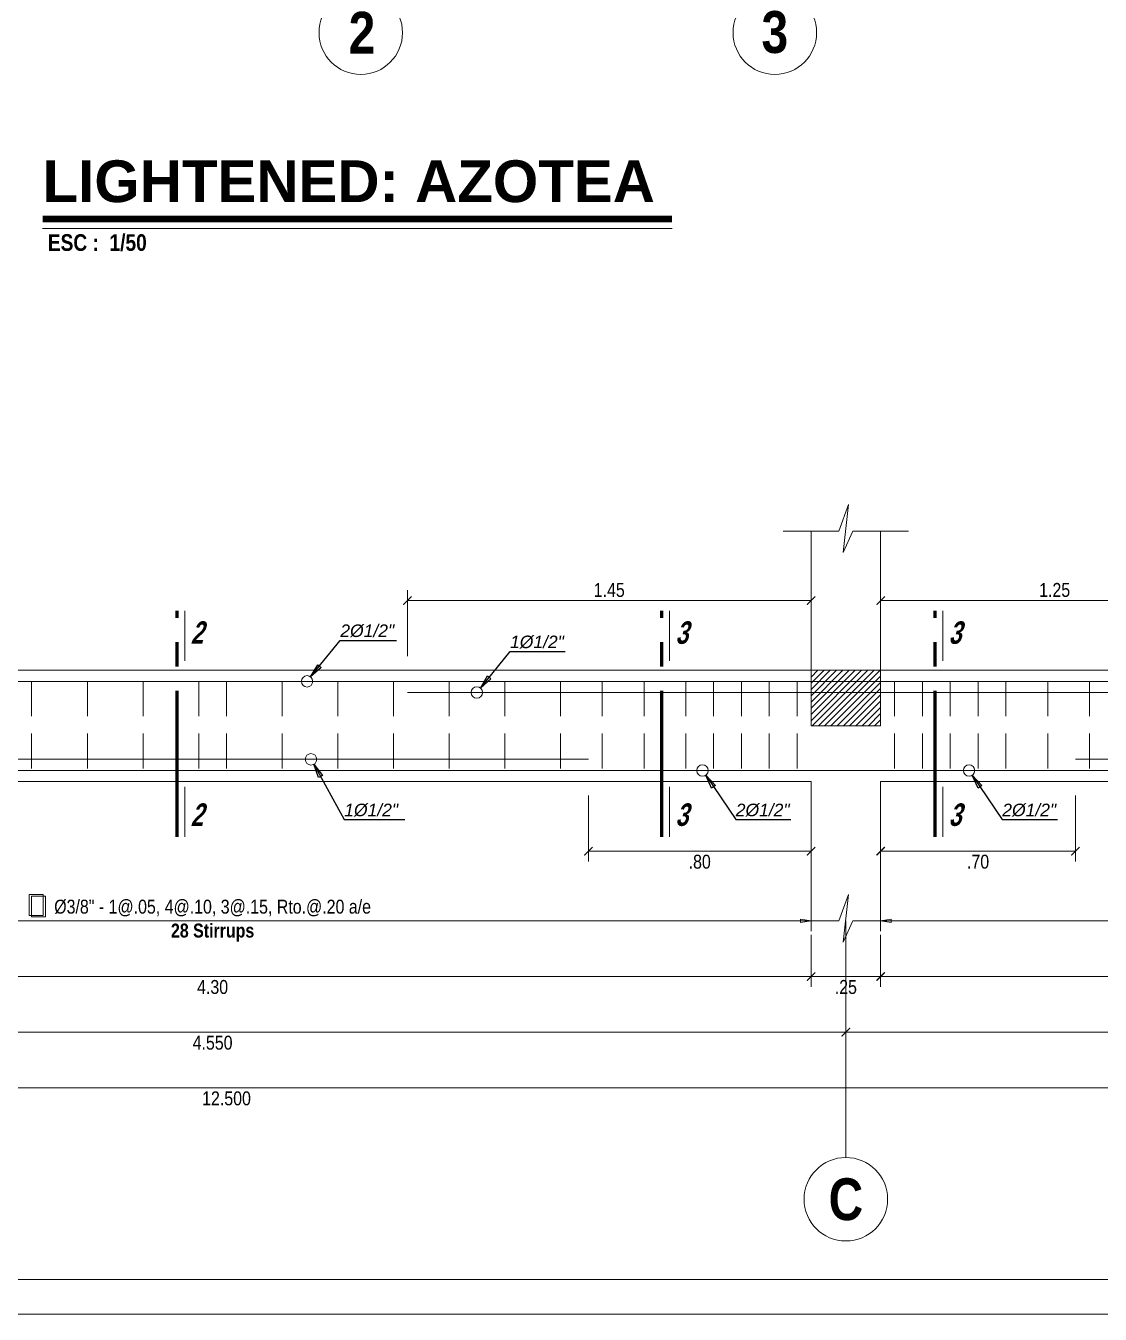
# Model space of a CAD drawing. Header units: millimetres. Extents: x 56 to 215, y 47 to 103.
# Drawn here: x 70.44 to 78.16, y 46.55 to 55.8 of the extents above; entities that cross this region are included whole.
import ezdxf
from ezdxf.enums import TextEntityAlignment as Align

# ---------------------------------------------------------------- set-up
doc = ezdxf.new("R2010")
doc.units = ezdxf.units.MM
doc.linetypes.add('CENTER2', pattern=[28.575, 19.05, -3.175, 3.175, -3.175])
doc.linetypes.add('DASHED2', pattern=[0.375, 0.25, -0.125])
for name, color, linetype, lineweight in [('E_Columna', 3, 'Continuous', 25), ('E_Estribo', 1, 'CENTER2', 20), ('E_Fierros', 2, 'Continuous', 50), ('G_Complemento', 30, 'Continuous', 20), ('G_Cortes', 3, 'Continuous', 60), ('G_Ejes', 253, 'Continuous', 20), ('G_Texto', 122, 'Continuous', 20)]:
    doc.layers.add(name, color=color, linetype=linetype, lineweight=lineweight)
doc.layers.add('G_Acotación', color=171, linetype='Continuous')
doc.styles.add('Acotacion', font='ARIALN.TTF')
doc.styles.add('ARIAL', font='ariali.ttf', dxfattribs={"height": 0.12})
doc.styles.add('Cotas', font='ARIALNB.TTF', dxfattribs={"height": 0.1})
doc.styles.add('Eje', font='ARIALNB.TTF', dxfattribs={"height": 0.3})
doc.styles.add('Notas', font='ARIALNB.TTF', dxfattribs={"height": 0.15})
doc.styles.add('Titulo', font='arialbd.ttf', dxfattribs={"height": 0.2})
doc.styles.add('TITULOS', font='ARIALNB.TTF', dxfattribs={"height": 0.3})
doc.dimstyles.new('125', dxfattribs={"dimtxt": 1, "dimasz": 0.06, "dimexe": 0.06, "dimexo": 0.1, "dimgap": 0.08, "dimtad": 3, "dimtih": 1, "dimtoh": 1, "dimlfac": 0.5, "dimzin": 1, "dimdsep": 46, "dimtxsty": 'Cotas', "dimblk": 'ARCHTICK', "dimcen": 2.5, "dimdle": 0.06, "dimclrt": 4, "dimazin": 0, "dimtp": 0.2, "dimtm": 0.2, "dimtfac": 1, "dimtix": 1, "dimtmove": 1, "dimatfit": 3, "dimfxl": 1, "dimtolj": 1, "dimtzin": 1, "dimarcsym": 0})
doc.dimstyles.new('Lenin_25', dxfattribs={"dimscale": 0.5, "dimtxt": 0.2, "dimasz": 0.12, "dimexe": 0.15, "dimexo": 0.2, "dimgap": 0.05, "dimtad": 2, "dimtih": 1, "dimtoh": 1, "dimlfac": 0.5, "dimzin": 4, "dimdsep": 46, "dimtxsty": 'Acotacion', "dimblk": 'ARCHTICK', "dimcen": 0.12, "dimclrd": 256, "dimclre": 256, "dimclrt": 4, "dimazin": 1, "dimtm": 1e-09, "dimtfac": 1, "dimtmove": 2, "dimatfit": 2, "dimldrblk": 'ARCHTICK', "dimfxl": 1, "dimtolj": 1, "dimlwd": 13, "dimlwe": 18, "dimarcsym": 0})

# ---------------------------------------------------------------- blocks, each defined once
blk = doc.blocks.new('Eri')
blk.add_line((-1.7, 0), (0, 0))
blk.add_circle((-2, 0), 0.3)
at = {"color": 1, "style": 'Eje', "flags": 4}
blk.add_attdef('H', text='', height=0.3, dxfattribs=at).set_placement((-2, 0), align=Align.MIDDLE_CENTER)
blk = doc.blocks.new('Titulo')
at = {"style": 'Titulo', "oblique": 20, "flags": 4}
blk.add_attdef('TITULO', (0.0261, 0.1894), '', height=0.3, dxfattribs=at)
at = {"oblique": 20, "flags": 4}
blk.add_attdef('ESCALA', (0.2598, -0.1011), '', height=0.11, dxfattribs=at)
blk = doc.blocks.new('_ArchTick')
at = {"color": 0, "linetype": 'ByBlock', "const_width": 0.15}
blk.add_lwpolyline([(-0.5, -0.5), (0.5, 0.5)], dxfattribs=at)
blk = doc.blocks.new('*D579')
at = {"layer": 'Defpoints', "color": 0, "transparency": 16777216}
for p in [(59.3851, 49.3731), (84.3851, 49.3731), (84.3851, 48.1731)]:
    blk.add_point(p, dxfattribs=at)
at = {"layer": 'G_Acotación', "lineweight": 18, "transparency": 16777216}
for p, q in [((59.3851, 49.2731), (59.3851, 48.0981)), ((84.3851, 49.2731), (84.3851, 48.0981))]:
    blk.add_line(p, q, dxfattribs=at)
at = {"layer": 'G_Acotación', "lineweight": 13, "transparency": 16777216}
blk.add_line((59.3851, 48.1731), (84.3851, 48.1731), dxfattribs=at)
at = {"layer": 'G_Acotación', "lineweight": 13, "transparency": 16777216, "xscale": 0.06, "yscale": 0.06, "zscale": 0.06, "rotation": 180}
blk.add_blockref('_ArchTick', (59.3851, 48.1731), dxfattribs=at)
at = {"layer": 'G_Acotación', "lineweight": 13, "transparency": 16777216, "xscale": 0.06, "yscale": 0.06, "zscale": 0.06}
blk.add_blockref('_ArchTick', (84.3851, 48.1731), dxfattribs=at)
at = {"layer": 'G_Acotación', "color": 4, "lineweight": 5, "transparency": 16777216, "insert": (71.8851, 48.0971), "char_height": 0.1, "attachment_point": 5, "style": 'Acotacion'}
blk.add_mtext('\\A1;12.500', dxfattribs=at)
blk = doc.blocks.new('*D663')
at = {"layer": 'Defpoints', "color": 0, "transparency": 16777216}
for p in [(67.4851, 49.3731), (76.0851, 49.3731), (76.0851, 48.9731)]:
    blk.add_point(p, dxfattribs=at)
at = {"layer": 'G_Acotación', "lineweight": 18, "transparency": 16777216}
for p, q in [((67.4851, 49.2731), (67.4851, 48.8981)), ((76.0851, 49.2731), (76.0851, 48.8981))]:
    blk.add_line(p, q, dxfattribs=at)
at = {"layer": 'G_Acotación', "lineweight": 13, "transparency": 16777216}
blk.add_line((67.4851, 48.9731), (76.0851, 48.9731), dxfattribs=at)
at = {"layer": 'G_Acotación', "lineweight": 13, "transparency": 16777216, "xscale": 0.06, "yscale": 0.06, "zscale": 0.06, "rotation": 180}
blk.add_blockref('_ArchTick', (67.4851, 48.9731), dxfattribs=at)
at = {"layer": 'G_Acotación', "lineweight": 13, "transparency": 16777216, "xscale": 0.06, "yscale": 0.06, "zscale": 0.06}
blk.add_blockref('_ArchTick', (76.0851, 48.9731), dxfattribs=at)
at = {"layer": 'G_Acotación', "color": 4, "lineweight": 5, "transparency": 16777216, "insert": (71.7851, 48.8971), "char_height": 0.1, "attachment_point": 5, "style": 'Acotacion'}
blk.add_mtext('\\A1;4.30', dxfattribs=at)
blk = doc.blocks.new('*D664')
at = {"layer": 'Defpoints', "color": 0, "transparency": 16777216}
for p in [(76.0851, 49.3731), (76.5851, 49.3731), (76.5851, 48.9731)]:
    blk.add_point(p, dxfattribs=at)
at = {"layer": 'G_Acotación', "lineweight": 18, "transparency": 16777216}
for p, q in [((76.0851, 49.2731), (76.0851, 48.8981)), ((76.5851, 49.2731), (76.5851, 48.8981))]:
    blk.add_line(p, q, dxfattribs=at)
at = {"layer": 'G_Acotación', "lineweight": 13, "transparency": 16777216}
blk.add_line((76.0851, 48.9731), (76.5851, 48.9731), dxfattribs=at)
at = {"layer": 'G_Acotación', "lineweight": 13, "transparency": 16777216, "xscale": 0.06, "yscale": 0.06, "zscale": 0.06, "rotation": 180}
blk.add_blockref('_ArchTick', (76.0851, 48.9731), dxfattribs=at)
at = {"layer": 'G_Acotación', "lineweight": 13, "transparency": 16777216, "xscale": 0.06, "yscale": 0.06, "zscale": 0.06}
blk.add_blockref('_ArchTick', (76.5851, 48.9731), dxfattribs=at)
at = {"layer": 'G_Acotación', "color": 4, "lineweight": 5, "transparency": 16777216, "insert": (76.3351, 48.8971), "char_height": 0.1, "attachment_point": 5, "style": 'Acotacion'}
blk.add_mtext('\\A1;.25', dxfattribs=at)
blk = doc.blocks.new('*D665')
at = {"layer": 'Defpoints', "color": 0, "transparency": 16777216}
for p in [(76.5851, 49.3731), (83.8851, 49.3731), (83.8851, 48.9731)]:
    blk.add_point(p, dxfattribs=at)
at = {"layer": 'G_Acotación', "lineweight": 18, "transparency": 16777216}
for p, q in [((76.5851, 49.2731), (76.5851, 48.8981)), ((83.8851, 49.2731), (83.8851, 48.8981))]:
    blk.add_line(p, q, dxfattribs=at)
at = {"layer": 'G_Acotación', "lineweight": 13, "transparency": 16777216}
blk.add_line((76.5851, 48.9731), (83.8851, 48.9731), dxfattribs=at)
at = {"layer": 'G_Acotación', "lineweight": 13, "transparency": 16777216, "xscale": 0.06, "yscale": 0.06, "zscale": 0.06, "rotation": 180}
blk.add_blockref('_ArchTick', (76.5851, 48.9731), dxfattribs=at)
at = {"layer": 'G_Acotación', "lineweight": 13, "transparency": 16777216, "xscale": 0.06, "yscale": 0.06, "zscale": 0.06}
blk.add_blockref('_ArchTick', (83.8851, 48.9731), dxfattribs=at)
at = {"layer": 'G_Acotación', "color": 4, "lineweight": 5, "transparency": 16777216, "insert": (80.2351, 48.8971), "char_height": 0.1, "attachment_point": 5, "style": 'Acotacion'}
blk.add_mtext('\\A1;3.65', dxfattribs=at)
blk = doc.blocks.new('*D667')
at = {"layer": 'Defpoints', "color": 0, "transparency": 16777216}
for p in [(67.2351, 49.3731), (76.3351, 49.3731), (76.3351, 48.5731)]:
    blk.add_point(p, dxfattribs=at)
at = {"layer": 'G_Acotación', "lineweight": 18, "transparency": 16777216}
for p, q in [((67.2351, 49.2731), (67.2351, 48.4981)), ((76.3351, 49.2731), (76.3351, 48.4981))]:
    blk.add_line(p, q, dxfattribs=at)
at = {"layer": 'G_Acotación', "lineweight": 13, "transparency": 16777216}
blk.add_line((67.2351, 48.5731), (76.3351, 48.5731), dxfattribs=at)
at = {"layer": 'G_Acotación', "lineweight": 13, "transparency": 16777216, "xscale": 0.06, "yscale": 0.06, "zscale": 0.06, "rotation": 180}
blk.add_blockref('_ArchTick', (67.2351, 48.5731), dxfattribs=at)
at = {"layer": 'G_Acotación', "lineweight": 13, "transparency": 16777216, "xscale": 0.06, "yscale": 0.06, "zscale": 0.06}
blk.add_blockref('_ArchTick', (76.3351, 48.5731), dxfattribs=at)
at = {"layer": 'G_Acotación', "color": 4, "lineweight": 5, "transparency": 16777216, "insert": (71.7851, 48.4971), "char_height": 0.1, "attachment_point": 5, "style": 'Acotacion'}
blk.add_mtext('\\A1;4.550', dxfattribs=at)
blk = doc.blocks.new('*D668')
at = {"layer": 'Defpoints', "color": 0, "transparency": 16777216}
for p in [(76.3351, 49.3731), (84.3851, 49.3731), (84.3851, 48.5731)]:
    blk.add_point(p, dxfattribs=at)
at = {"layer": 'G_Acotación', "lineweight": 18, "transparency": 16777216}
for p, q in [((76.3351, 49.2731), (76.3351, 48.4981)), ((84.3851, 49.2731), (84.3851, 48.4981))]:
    blk.add_line(p, q, dxfattribs=at)
at = {"layer": 'G_Acotación', "lineweight": 13, "transparency": 16777216}
blk.add_line((76.3351, 48.5731), (84.3851, 48.5731), dxfattribs=at)
at = {"layer": 'G_Acotación', "lineweight": 13, "transparency": 16777216, "xscale": 0.06, "yscale": 0.06, "zscale": 0.06, "rotation": 180}
blk.add_blockref('_ArchTick', (76.3351, 48.5731), dxfattribs=at)
at = {"layer": 'G_Acotación', "lineweight": 13, "transparency": 16777216, "xscale": 0.06, "yscale": 0.06, "zscale": 0.06}
blk.add_blockref('_ArchTick', (84.3851, 48.5731), dxfattribs=at)
at = {"layer": 'G_Acotación', "color": 4, "lineweight": 5, "transparency": 16777216, "insert": (80.3601, 48.4971), "char_height": 0.1, "attachment_point": 5, "style": 'Acotacion'}
blk.add_mtext('\\A1;4.025', dxfattribs=at)
blk = doc.blocks.new('_ClosedBlank')
at = {"color": 0, "linetype": 'ByBlock', "lineweight": -2}
for p, q in [((-1, 0.17), (0, 0)), ((-1, 0.17), (-1, -0.17)), ((0, 0), (-1, -0.17))]:
    blk.add_line(p, q, dxfattribs=at)
blk = doc.blocks.new('*D585')
at = {"layer": 'Defpoints', "color": 0, "transparency": 16777216}
for p in [(67.4851, 50.3731), (76.0851, 50.3731), (76.0851, 49.3731)]:
    blk.add_point(p, dxfattribs=at)
at = {"layer": 'G_Acotación', "lineweight": 18, "transparency": 16777216}
for p, q in [((67.4851, 50.2731), (67.4851, 49.2981)), ((76.0851, 50.2731), (76.0851, 49.2981))]:
    blk.add_line(p, q, dxfattribs=at)
at = {"layer": 'G_Acotación', "lineweight": 13, "transparency": 16777216}
blk.add_line((67.5601, 49.3731), (76.0101, 49.3731), dxfattribs=at)
at = {"layer": 'G_Acotación', "lineweight": 13, "transparency": 16777216, "xscale": 0.075, "yscale": 0.075, "zscale": 0.075, "rotation": 180}
blk.add_blockref('_ClosedBlank', (67.4851, 49.3731), dxfattribs=at)
at = {"layer": 'G_Acotación', "lineweight": 13, "transparency": 16777216, "xscale": 0.075, "yscale": 0.075, "zscale": 0.075}
blk.add_blockref('_ClosedBlank', (76.0851, 49.3731), dxfattribs=at)
at = {"layer": 'G_Acotación', "color": 4, "lineweight": 5, "transparency": 16777216, "insert": (71.7851, 49.4647), "char_height": 0.1, "attachment_point": 5, "style": 'Acotacion'}
blk.add_mtext('\\A1;Ø3/8" - 1@.05, 4@.10, 3@.15, Rto.@.20 a/e', dxfattribs=at)
blk = doc.blocks.new('*D586')
at = {"layer": 'Defpoints', "color": 0, "transparency": 16777216}
for p in [(76.5851, 50.3731), (83.8851, 50.3731), (83.8851, 49.3731)]:
    blk.add_point(p, dxfattribs=at)
at = {"layer": 'G_Acotación', "lineweight": 18, "transparency": 16777216}
for p, q in [((76.5851, 50.2731), (76.5851, 49.2981)), ((83.8851, 50.2731), (83.8851, 49.2981))]:
    blk.add_line(p, q, dxfattribs=at)
at = {"layer": 'G_Acotación', "lineweight": 13, "transparency": 16777216}
blk.add_line((76.6601, 49.3731), (83.8101, 49.3731), dxfattribs=at)
at = {"layer": 'G_Acotación', "lineweight": 13, "transparency": 16777216, "xscale": 0.075, "yscale": 0.075, "zscale": 0.075, "rotation": 180}
blk.add_blockref('_ClosedBlank', (76.5851, 49.3731), dxfattribs=at)
at = {"layer": 'G_Acotación', "lineweight": 13, "transparency": 16777216, "xscale": 0.075, "yscale": 0.075, "zscale": 0.075}
blk.add_blockref('_ClosedBlank', (83.8851, 49.3731), dxfattribs=at)
at = {"layer": 'G_Acotación', "color": 4, "lineweight": 5, "transparency": 16777216, "insert": (80.2351, 49.4647), "char_height": 0.1, "attachment_point": 5, "style": 'Acotacion'}
blk.add_mtext('\\A1;Ø3/8" - 1@.05, 4@.10, 3@.15, Rto.@.20 a/e', dxfattribs=at)
blk = doc.blocks.new('*D590')
at = {"layer": 'Defpoints', "color": 0, "transparency": 16777216}
for p in [(73.1851, 51.6731), (73.1851, 51.1731), (76.0851, 51.1731)]:
    blk.add_point(p, dxfattribs=at)
at = {"layer": 'G_Acotación', "lineweight": 18, "transparency": 16777216}
for p, q in [((73.1851, 51.2731), (73.1851, 51.7481)), ((76.0851, 51.2731), (76.0851, 51.7481))]:
    blk.add_line(p, q, dxfattribs=at)
at = {"layer": 'G_Acotación', "lineweight": 13, "transparency": 16777216}
blk.add_line((76.0851, 51.6731), (73.1851, 51.6731), dxfattribs=at)
at = {"layer": 'G_Acotación', "lineweight": 13, "transparency": 16777216, "xscale": 0.06, "yscale": 0.06, "zscale": 0.06, "rotation": 180}
blk.add_blockref('_ArchTick', (73.1851, 51.6731), dxfattribs=at)
at = {"layer": 'G_Acotación', "lineweight": 13, "transparency": 16777216, "xscale": 0.06, "yscale": 0.06, "zscale": 0.06}
blk.add_blockref('_ArchTick', (76.0851, 51.6731), dxfattribs=at)
at = {"layer": 'G_Acotación', "color": 4, "lineweight": 5, "transparency": 16777216, "insert": (74.6351, 51.7492), "char_height": 0.1, "attachment_point": 5, "style": 'Acotacion'}
blk.add_mtext('\\A1;1.45', dxfattribs=at)
blk = doc.blocks.new('*D591')
at = {"layer": 'Defpoints', "color": 0, "transparency": 16777216}
for p in [(76.5851, 51.6731), (76.5851, 51.1731), (79.0851, 51.1731)]:
    blk.add_point(p, dxfattribs=at)
at = {"layer": 'G_Acotación', "lineweight": 18, "transparency": 16777216}
for p, q in [((76.5851, 51.2731), (76.5851, 51.7481)), ((79.0851, 51.2731), (79.0851, 51.7481))]:
    blk.add_line(p, q, dxfattribs=at)
at = {"layer": 'G_Acotación', "lineweight": 13, "transparency": 16777216}
blk.add_line((79.0851, 51.6731), (76.5851, 51.6731), dxfattribs=at)
at = {"layer": 'G_Acotación', "lineweight": 13, "transparency": 16777216, "xscale": 0.06, "yscale": 0.06, "zscale": 0.06, "rotation": 180}
blk.add_blockref('_ArchTick', (76.5851, 51.6731), dxfattribs=at)
at = {"layer": 'G_Acotación', "lineweight": 13, "transparency": 16777216, "xscale": 0.06, "yscale": 0.06, "zscale": 0.06}
blk.add_blockref('_ArchTick', (79.0851, 51.6731), dxfattribs=at)
at = {"layer": 'G_Acotación', "color": 4, "lineweight": 5, "transparency": 16777216, "insert": (77.8351, 51.7492), "char_height": 0.1, "attachment_point": 5, "style": 'Acotacion'}
blk.add_mtext('\\A1;1.25', dxfattribs=at)
blk = doc.blocks.new('*D596')
at = {"layer": 'Defpoints', "color": 0, "transparency": 16777216}
for p in [(74.4851, 50.3731), (76.0851, 50.3731), (76.0851, 49.8731)]:
    blk.add_point(p, dxfattribs=at)
at = {"layer": 'G_Acotación', "lineweight": 18, "transparency": 16777216}
for p, q in [((74.4851, 50.2731), (74.4851, 49.7981)), ((76.0851, 50.2731), (76.0851, 49.7981))]:
    blk.add_line(p, q, dxfattribs=at)
at = {"layer": 'G_Acotación', "lineweight": 13, "transparency": 16777216}
blk.add_line((74.4851, 49.8731), (76.0851, 49.8731), dxfattribs=at)
at = {"layer": 'G_Acotación', "lineweight": 13, "transparency": 16777216, "xscale": 0.06, "yscale": 0.06, "zscale": 0.06, "rotation": 180}
blk.add_blockref('_ArchTick', (74.4851, 49.8731), dxfattribs=at)
at = {"layer": 'G_Acotación', "lineweight": 13, "transparency": 16777216, "xscale": 0.06, "yscale": 0.06, "zscale": 0.06}
blk.add_blockref('_ArchTick', (76.0851, 49.8731), dxfattribs=at)
at = {"layer": 'G_Acotación', "color": 4, "lineweight": 5, "transparency": 16777216, "insert": (75.2851, 49.7971), "char_height": 0.1, "attachment_point": 5, "style": 'Acotacion'}
blk.add_mtext('\\A1;.80', dxfattribs=at)
blk = doc.blocks.new('*D598')
at = {"layer": 'Defpoints', "color": 0, "transparency": 16777216}
for p in [(76.5851, 50.3731), (77.9851, 50.3731), (77.9851, 49.8731)]:
    blk.add_point(p, dxfattribs=at)
at = {"layer": 'G_Acotación', "lineweight": 18, "transparency": 16777216}
for p, q in [((76.5851, 50.2731), (76.5851, 49.7981)), ((77.9851, 50.2731), (77.9851, 49.7981))]:
    blk.add_line(p, q, dxfattribs=at)
at = {"layer": 'G_Acotación', "lineweight": 13, "transparency": 16777216}
blk.add_line((76.5851, 49.8731), (77.9851, 49.8731), dxfattribs=at)
at = {"layer": 'G_Acotación', "lineweight": 13, "transparency": 16777216, "xscale": 0.06, "yscale": 0.06, "zscale": 0.06, "rotation": 180}
blk.add_blockref('_ArchTick', (76.5851, 49.8731), dxfattribs=at)
at = {"layer": 'G_Acotación', "lineweight": 13, "transparency": 16777216, "xscale": 0.06, "yscale": 0.06, "zscale": 0.06}
blk.add_blockref('_ArchTick', (77.9851, 49.8731), dxfattribs=at)
at = {"layer": 'G_Acotación', "color": 4, "lineweight": 5, "transparency": 16777216, "insert": (77.2851, 49.7971), "char_height": 0.1, "attachment_point": 5, "style": 'Acotacion'}
blk.add_mtext('\\A1;.70', dxfattribs=at)
blk = doc.blocks.new('VIGA01')
at = {"linetype": 'CENTER2', "lineweight": 60, "ltscale": 0.05}
blk.add_line((0, -1.087), (0, 0.387), dxfattribs=at)
at = {"lineweight": 20}
for p, q in [((0.05, 0.062), (0.05, 0.387)), ((0.05, -0.762), (0.05, -1.087))]:
    blk.add_line(p, q, dxfattribs=at)
at = {"ltscale": 1.1, "style": 'Notas', "oblique": 15.64103, "width": 0.871134, "flags": 4}
blk.add_attdef('C0', text='', height=0.1466, dxfattribs=at).set_placement((0.1748, 0.2459), align=Align.MIDDLE_CENTER)
blk.add_attdef('C1', text='', height=0.1466, rotation=360, dxfattribs=at).set_placement((0.1748, -0.943), align=Align.MIDDLE_CENTER)

msp = doc.modelspace()

# ---------------------------------------------------------------- hatches: boundary and pattern name
at = {"layer": 'E_Columna', "lineweight": 5}
h = msp.add_hatch(dxfattribs=at)
h.set_pattern_fill('LINE', color=256, scale=0.01, angle=45, style=0)
h.set_pattern_definition([(45, (-1034.6385, -744.212515), (-0.0224506403, 0.0224506403), [])])
h.paths.add_polyline_path([(76.0851, 50.7731), (76.5851, 50.7731), (76.5851, 51.1731), (76.0851, 51.1731)])

# ---------------------------------------------------------------- linework, layer by layer
at = {"lineweight": 5}
for points in [[(97.6255, 46.547), (97.6255, 74.1029), (56.5755, 74.1029), (56.5755, 46.547)], [(97.3755, 46.797), (97.3755, 73.8529), (56.8255, 73.8529), (56.8255, 46.797)]]:
    msp.add_lwpolyline(points, close=True, dxfattribs=at)
at = {"layer": 'E_Columna', "lineweight": 5}
msp.add_lwpolyline([(76.0851, 50.7731), (76.5851, 50.7731), (76.5851, 51.1731), (76.0851, 51.1731)], close=True, dxfattribs=at)
at = {"layer": 'E_Estribo', "linetype": 'DASHED2', "lineweight": 5}
for p, q in [((70.4851, 51.0931), (70.4851, 50.4531)), ((70.8851, 51.0931), (70.8851, 50.4531)), ((71.2851, 51.0931), (71.2851, 50.4531)), ((71.6851, 51.0931), (71.6851, 50.4531)), ((71.8851, 51.0931), (71.8851, 50.4531)), ((72.2851, 51.0931), (72.2851, 50.4531)), ((72.6851, 51.0931), (72.6851, 50.4531)), ((73.0851, 51.0931), (73.0851, 50.4531)), ((73.4851, 51.0931), (73.4851, 50.4531)), ((73.8851, 51.0931), (73.8851, 50.4531)), ((74.2851, 51.0931), (74.2851, 50.4531)), ((74.5851, 51.0931), (74.5851, 50.4531)), ((74.8851, 51.0931), (74.8851, 50.4531)), ((75.1851, 51.0931), (75.1851, 50.4531)), ((75.3851, 51.0931), (75.3851, 50.4531)), ((75.5851, 51.0931), (75.5851, 50.4531)), ((75.7851, 51.0931), (75.7851, 50.4531)), ((75.9851, 51.0931), (75.9851, 50.4531)), ((76.6851, 51.0931), (76.6851, 50.4531)), ((76.8851, 51.0931), (76.8851, 50.4531)), ((77.0851, 51.0931), (77.0851, 50.4531)), ((77.2851, 51.0931), (77.2851, 50.4531)), ((77.4851, 51.0931), (77.4851, 50.4531)), ((77.7851, 51.0931), (77.7851, 50.4531)), ((78.0851, 51.0931), (78.0851, 50.4531))]:
    msp.add_line(p, q, dxfattribs=at)
at = {"layer": 'E_Estribo', "lineweight": 5}
for points in [[(70.4671, 49.4114), (70.5671, 49.4114), (70.5671, 49.5614), (70.4671, 49.5614)], [(70.4848, 49.4012), (70.5848, 49.4012), (70.5848, 49.5512), (70.4848, 49.5512)]]:
    msp.add_lwpolyline(points, close=True, dxfattribs=at)
at = {"layer": 'E_Fierros', "lineweight": 5}
for p, q in [((84.3051, 51.0931), (57.8651, 51.0931)), ((73.1851, 51.0131), (79.0851, 51.0131)), ((84.2651, 50.4531), (59.5051, 50.4531)), ((74.4851, 50.5331), (69.0851, 50.5331)), ((82.4851, 50.5331), (77.9851, 50.5331))]:
    msp.add_line(p, q, dxfattribs=at)
at = {"layer": 'G_Complemento', "lineweight": 5}
for points in [[(83.8851, 51.1731), (76.5851, 51.1731), (76.5851, 52.1731), (76.3851, 52.1731), (76.3169, 52.0192), (76.3534, 52.3626), (76.2851, 52.1731), (76.0851, 52.1731), (76.0851, 51.1731), (67.4851, 51.1731)], [(67.4851, 50.3731), (76.0851, 50.3731), (76.0851, 49.3731), (76.2851, 49.3731), (76.3534, 49.5626), (76.3169, 49.2192), (76.3851, 49.3731), (76.5851, 49.3731), (76.5851, 50.3731), (83.8851, 50.3731)]]:
    msp.add_lwpolyline(points, dxfattribs=at)
at = {"layer": 'G_Cortes', "lineweight": 5}
for points in [[(75.8851, 52.1731), (76.2851, 52.1731), (76.3534, 52.3626), (76.3169, 52.0192), (76.3851, 52.1731), (76.5851, 52.1731), (76.7851, 52.1731)], [(75.8851, 49.3731), (76.2851, 49.3731), (76.3534, 49.5626), (76.3169, 49.2192), (76.3851, 49.3731), (76.5851, 49.3731), (76.7851, 49.3731)]]:
    msp.add_lwpolyline(points, dxfattribs=at)
at = {"layer": 'G_Texto', "lineweight": 5, "const_width": 0.05}
msp.add_lwpolyline([(70.5632, 54.4146), (75.0861, 54.4146)], dxfattribs=at)
at = {"layer": 'G_Texto', "lineweight": 5}
msp.add_lwpolyline([(70.5632, 54.3463), (75.0861, 54.3463)], dxfattribs=at)
for centre in [(72.4638, 51.0931), (73.6834, 51.0131), (72.492, 50.5331), (75.3052, 50.4531), (77.2202, 50.4531)]:
    msp.add_circle(centre, 0.041, dxfattribs=at)

# ---------------------------------------------------------------- block references
at = {"layer": 'G_Cortes', "lineweight": 5}
ref = msp.add_blockref('VIGA01', (71.5295, 51.1731), dxfattribs=dict(at, xscale=1.099999999999909, yscale=1.099999999999909, zscale=1.099999999999909))
ref.add_attrib('C1', '2', dxfattribs={"layer": '0', "ltscale": 1.1, "height": 0.1613, "rotation": 360, "style": 'Notas', "oblique": 15.64103, "width": 0.871134}).set_placement((71.6718, 50.1358), align=Align.MIDDLE_CENTER)
ref.add_attrib('C0', '2', dxfattribs={"layer": '0', "ltscale": 1.1, "height": 0.1613, "style": 'Notas', "oblique": 15.64103, "width": 0.871134}).set_placement((71.6718, 51.4436), align=Align.MIDDLE_CENTER)
ref = msp.add_blockref('VIGA01', (75.0129, 51.1731), dxfattribs=dict(at, xscale=1.099999999999909, yscale=1.099999999999909, zscale=1.099999999999909))
ref.add_attrib('C1', '3', dxfattribs={"layer": '0', "ltscale": 1.1, "height": 0.1613, "rotation": 360, "style": 'Notas', "oblique": 15.64103, "width": 0.871134}).set_placement((75.1552, 50.1358), align=Align.MIDDLE_CENTER)
ref.add_attrib('C0', '3', dxfattribs={"layer": '0', "ltscale": 1.1, "height": 0.1613, "style": 'Notas', "oblique": 15.64103, "width": 0.871134}).set_placement((75.1552, 51.4436), align=Align.MIDDLE_CENTER)
ref = msp.add_blockref('VIGA01', (76.9758, 51.1731), dxfattribs=dict(at, xscale=1.099999999999909, yscale=1.099999999999909, zscale=1.099999999999909))
ref.add_attrib('C1', '3', dxfattribs={"layer": '0', "ltscale": 1.1, "height": 0.1613, "rotation": 360, "style": 'Notas', "oblique": 15.64103, "width": 0.871134}).set_placement((77.1181, 50.1358), align=Align.MIDDLE_CENTER)
ref.add_attrib('C0', '3', dxfattribs={"layer": '0', "lineweight": 5, "ltscale": 1.1, "height": 0.1613, "style": 'Notas', "oblique": 15.64103, "width": 0.871134}).set_placement((77.1181, 51.4436), align=Align.MIDDLE_CENTER)
at = {"layer": 'G_Ejes', "lineweight": 5}
ref = msp.add_blockref('Eri', (72.8497, 57.7529), dxfattribs=dict(at, xscale=-1, rotation=270))
ref.add_attrib('H', '2', dxfattribs={"layer": '0', "color": 1, "height": 0.3, "style": 'Eje', "flags": 4}).set_placement((72.8583, 55.7529), align=Align.MIDDLE_CENTER)
ref = msp.add_blockref('Eri', (75.8247, 57.7529), dxfattribs=dict(at, rotation=90))
ref.add_attrib('H', '3', dxfattribs={"layer": '0', "color": 1, "height": 0.3, "style": 'Eje', "flags": 4}).set_placement((75.8247, 55.758), align=Align.MIDDLE_CENTER)
ref = msp.add_blockref('Eri', (76.3351, 49.3731), dxfattribs=dict(at, rotation=90))
ref.add_attrib('H', 'C', dxfattribs={"layer": '0', "color": 1, "height": 0.3, "style": 'Eje', "flags": 4}).set_placement((76.3351, 47.3731), align=Align.MIDDLE_CENTER)
at = {"layer": 'G_Texto', "lineweight": 5}
ref = msp.add_blockref('Titulo', (70.5632, 54.3463), dxfattribs=at)
ref.add_attrib('TITULO', 'LIGHTENED: AZOTEA', (70.5632, 54.5357), dxfattribs={"layer": '0', "height": 0.3, "style": 'Titulo', "flags": 4})
ref.add_attrib('ESCALA', ' ESC :  1/50', (70.5632, 54.1854), dxfattribs={"layer": '0', "height": 0.12, "style": 'Cotas', "flags": 4})

# ---------------------------------------------------------------- texts
at = {"layer": 'G_Texto', "lineweight": 5, "style": 'ARIAL'}
for s, p in [('2Ø1/2"', (72.7028, 51.4118)), ('1Ø1/2"', (73.9223, 51.3318)), ('1Ø1/2"', (72.7309, 50.1246)), ('2Ø1/2"', (75.5441, 50.1246)), ('2Ø1/2"', (77.4591, 50.1246))]:
    msp.add_text(s, height=0.09, dxfattribs=at).set_placement(p)
at = {"layer": 'G_Texto', "color": 0, "lineweight": 5, "style": 'TITULOS'}
msp.add_text('28 Stirrups', height=0.1, dxfattribs=at).set_placement((71.7851, 49.3531), align=Align.TOP_CENTER)

# ---------------------------------------------------------------- dimensions: what is measured, and where the dimension line sits
at = {"layer": 'G_Acotación', "lineweight": 5}
for base, p1, p2, override, picture, middle in [((73.1851, 51.6731), (76.0851, 51.1731), (73.1851, 51.1731), {"dimfxl": 0.065}, '*D590', (74.6351, 51.7492)), ((76.5851, 51.6731), (79.0851, 51.1731), (76.5851, 51.1731), {"dimfxl": 0.065}, '*D591', (77.8351, 51.7492)), ((76.0851, 49.8731), (74.4851, 50.3731), (76.0851, 50.3731), {"dimfxl": 0.065}, '*D596', (75.2851, 49.7971)), ((77.9851, 49.8731), (76.5851, 50.3731), (77.9851, 50.3731), {"dimfxl": 0.065}, '*D598', (77.2851, 49.7971)), ((84.3851, 48.1731), (59.3851, 49.3731), (84.3851, 49.3731), {"dimdec": 3, "dimfxl": 0.06}, '*D579', (71.8851, 48.0971)), ((76.3351, 48.5731), (67.2351, 49.3731), (76.3351, 49.3731), {"dimdec": 3, "dimfxl": 0.06}, '*D667', (71.7851, 48.4971)), ((76.0851, 48.9731), (67.4851, 49.3731), (76.0851, 49.3731), {"dimfxl": 0.06}, '*D663', (71.7851, 48.8971)), ((76.5851, 48.9731), (76.0851, 49.3731), (76.5851, 49.3731), {"dimfxl": 0.06}, '*D664', (76.3351, 48.8971)), ((84.3851, 48.5731), (76.3351, 49.3731), (84.3851, 49.3731), {"dimdec": 3, "dimfxl": 0.06}, '*D668', (80.3601, 48.4971)), ((83.8851, 48.9731), (76.5851, 49.3731), (83.8851, 49.3731), {"dimfxl": 0.06}, '*D665', (80.2351, 48.8971))]:
    dim = msp.add_linear_dim(base=base, p1=p1, p2=p2, dimstyle='Lenin_25', override=override, dxfattribs=at)
    dim.commit()
    dim.dimension.update_dxf_attribs({"geometry": picture, "text_midpoint": middle})
for base, p1, p2, picture, middle in [((76.0851, 49.3731), (67.4851, 50.3731), (76.0851, 50.3731), '*D585', (71.7851, 49.4647)), ((83.8851, 49.3731), (76.5851, 50.3731), (83.8851, 50.3731), '*D586', (80.2351, 49.4647))]:
    dim = msp.add_linear_dim(base=base, p1=p1, p2=p2, text='Ø3/8" - 1@.05, 4@.10, 3@.15, Rto.@.20 a/e', dimstyle='Lenin_25', override={"dimasz": 0.15, "dimtad": 3, "dimblk1": 'ClosedBlank', "dimblk2": 'ClosedBlank', "dimsah": 1, "dimfxl": 0.065}, dxfattribs=at)
    dim.commit()
    dim.dimension.update_dxf_attribs({"geometry": picture, "text_midpoint": middle})

# ---------------------------------------------------------------- leaders
at = {"layer": 'G_Texto', "lineweight": 5}
for points in [[(72.4897, 51.1249), (72.7028, 51.3868), (73.1062, 51.3868)], [(73.7092, 51.0449), (73.9223, 51.3068), (74.3183, 51.3068)], [(72.5118, 50.4972), (72.7309, 50.0998), (73.1665, 50.0998)], [(75.3282, 50.4192), (75.5441, 50.0998), (75.9401, 50.0998)], [(77.2432, 50.4192), (77.4591, 50.0998), (77.8551, 50.0998)]]:
    msp.add_leader(points, dimstyle='125', override={"dimasz": 0.1, "dimgap": 0.08, "dimtad": 0, "dimldrblk": 'ClosedBlank'}, dxfattribs=at)

doc.saveas('drawing.dxf')
